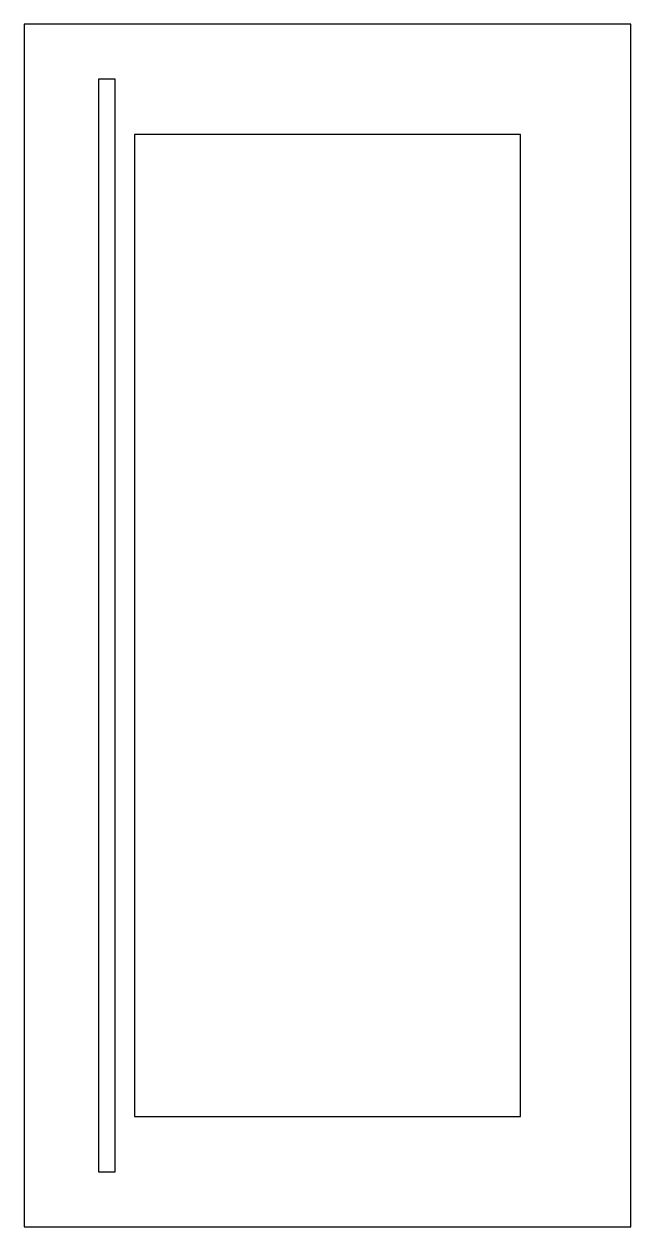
# Model space of a CAD drawing. Extents: x -55 to 55, y -109 to 109.
import ezdxf

# ---------------------------------------------------------------- set-up
doc = ezdxf.new("R2010")
doc.units = 0
doc.layers.get('0').update_dxf_attribs({"linetype": 'CONTINUOUS'})

msp = doc.modelspace()

# ---------------------------------------------------------------- linework, layer by layer
at = {"color": 7, "linetype": 'CONTINUOUS'}
for p, q in [((55, 109), (-55, 109)), ((-55, 109), (-55, -109)), ((55, -109), (55, 109)), ((-38.5, 99), (-41.5, 99)), ((-41.5, 99), (-41.5, -99)), ((-38.5, -99), (-38.5, 99)), ((35, 89), (-35, 89)), ((-35, 89), (-35, -89)), ((35, -89), (35, 89)), ((-35, -89), (35, -89)), ((-41.5, -99), (-38.5, -99)), ((-55, -109), (55, -109))]:
    msp.add_line(p, q, dxfattribs=at)

doc.saveas('drawing.dxf')
